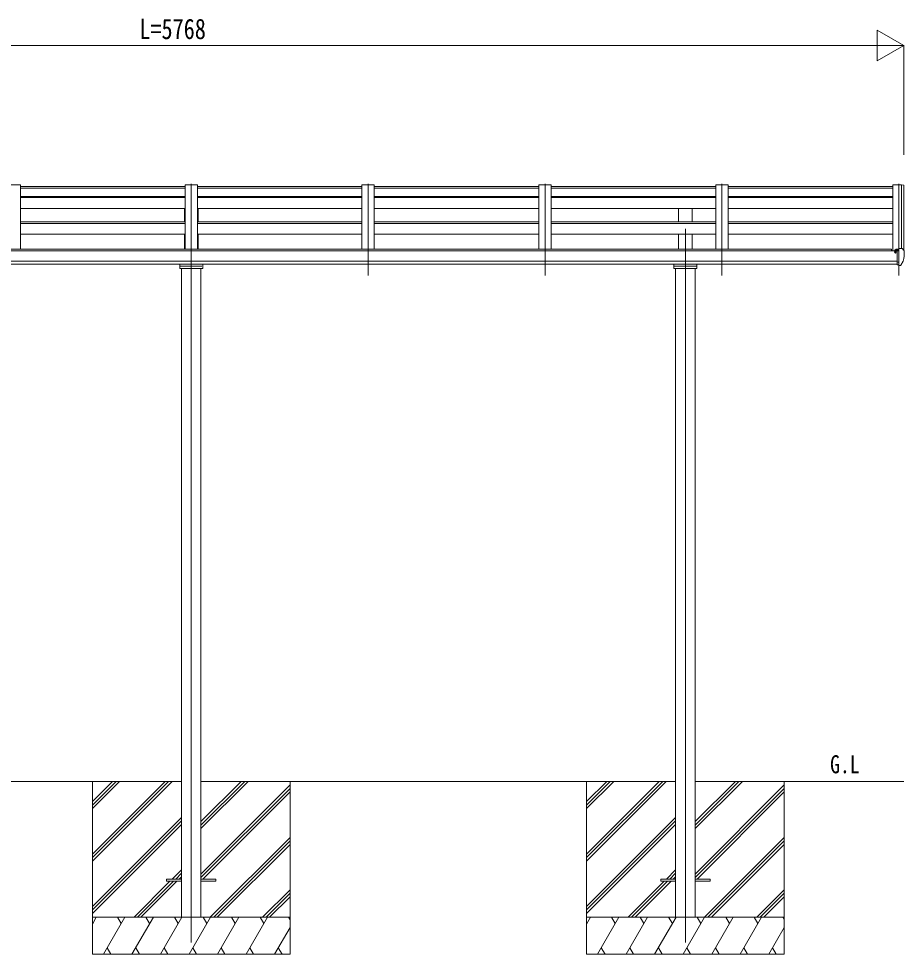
# Model space of a CAD drawing. Units: millimetres, scale not verified. Extents: x -10512 to 10512, y -7425 to 7425.
# Drawn here: x -1184 to 2401, y -3896 to -109 of the extents above; entities that cross this region are included whole.
import ezdxf
from ezdxf.enums import TextEntityAlignment as Align

# ---------------------------------------------------------------- set-up
doc = ezdxf.new("R2010")
doc.units = ezdxf.units.MM
doc.header["$LTSCALE"] = 30
doc.layers.add('0-2_USER1', color=92, linetype='Continuous')
for name, color, linetype, lineweight in [('0-3_YKK_12', 40, 'Continuous', 18), ('0-4_YKK_13', 120, 'Continuous', 18), ('0-5_YKK_A1', 120, 'Continuous', 18), ('0-6_YKK_D', 200, 'Continuous', 18)]:
    doc.layers.add(name, color=color, linetype=linetype, lineweight=lineweight)
doc.styles.add('ＭＳ ゴシック', font='')
doc.styles.get('ＭＳ ゴシック').set_extended_font_data('MS Gothic')

msp = doc.modelspace()

# ---------------------------------------------------------------- linework, layer by layer
at = {"layer": '0-3_YKK_12'}
for p, q in [((-485.5, -1148.73), (-485.5, -777.91)), ((230.5, -1148.73), (230.5, -777.91)), ((946.5, -1148.73), (946.5, -777.91)), ((1662.5, -1148.73), (1662.5, -777.91)), ((2378.5, -1148.73), (2378.5, -777.91)), ((-485.5, -959.39), (-485.5, -3848.29)), ((1514.5, -959.39), (1514.5, -3848.29))]:
    msp.add_line(p, q, dxfattribs=at)
at = {"layer": '0-4_YKK_13'}
for p, q in [((-510.5, -788.14), (-1176.5, -788.14)), ((205.5, -788.14), (-460.5, -788.14)), ((921.5, -788.14), (255.5, -788.14)), ((1637.5, -788.14), (971.5, -788.14)), ((2353.5, -788.14), (1687.5, -788.14)), ((2362, -1045.71), (2362, -1048.71)), ((2377, -1044.55), (2363, -1044.61)), ((2366.5, -1044.59), (2366.5, -1042.69)), ((2367, -1054.78), (2366.7, -1054.78)), ((2367.53, -1054.78), (2367, -1054.78)), ((2367.32, -1042.28), (2377, -1041.56)), ((2372, -1049.6), (2378.5, -1049.2)), ((2377, -1040.78), (2378.5, -1040.78)), ((2377, -1040.78), (2377, -1046.95)), ((2378.5, -1108.36), (2378.5, -1039.86)), ((2393.59, -1040.43), (2397.66, -1046.24)), ((2400.5, -1049.23), (2400.5, -1049.86)), ((2386.12, -1106.55), (2395.87, -1091.17)), ((-529, -1110.54), (-442, -1110.54)), ((1471, -1110.54), (1558, -1110.54)), ((2372, -1105.17), (2377.5, -1105.17)), ((2378, -1106.17), (2377.5, -1105.17)), ((2378.5, -1106.17), (2378, -1106.17)), ((2380, -1108.27), (2378.5, -1108.36)), ((2380, -1108.27), (2383.71, -1108.04)), ((-585.5, -3591.39), (-585.5, -3600.39)), ((-585.5, -3591.39), (-525, -3591.39)), ((-446, -3591.39), (-385.5, -3591.39)), ((-385.5, -3591.39), (-385.5, -3600.39)), ((1414.5, -3591.39), (1414.5, -3600.39)), ((1414.5, -3591.39), (1475, -3591.39)), ((1554, -3591.39), (1614.5, -3591.39)), ((1614.5, -3591.39), (1614.5, -3600.39)), ((-585.5, -3600.39), (-525, -3600.39)), ((-446, -3600.39), (-385.5, -3600.39)), ((1414.5, -3600.39), (1475, -3600.39)), ((1554, -3600.39), (1614.5, -3600.39))]:
    msp.add_line(p, q, dxfattribs=at)
for points in [[(2362, -1053.16), (2362, -1054.78), (2361.53, -1054.78)], [(2366.7, -1053.59), (2366.7, -1054.78), (2362, -1054.78)], [(2367.32, -1042.28), (2367.16, -1042.3), (2367, -1042.33), (2366.86, -1042.37), (2366.73, -1042.42), (2366.63, -1042.48), (2366.56, -1042.55), (2366.51, -1042.62), (2366.5, -1042.69)], [(2372, -1105.17), (2372, -1046.95), (2377, -1046.95)], [(2378.5, -1039.86), (2390.5, -1039.86), (2392.83, -1040.01)], [(2378.5, -1094.47), (2375.34, -1094.07), (2372, -1093.64)], [(-439, -1102.1), (-439, -1119.79), (-532, -1119.79), (-532, -1102.1)], [(1561, -1102.13), (1561, -1119.79), (1468, -1119.79), (1468, -1102.13)]]:
    msp.add_lwpolyline(points, dxfattribs=at)
for centre, radius, start, end in [((2364.5, -1054.78), 2.5, 28.35764, 180), ((2364.5, -1054.78), 2.5, 0, 28.35764), ((2392.77, -1041), 1, 35, 86.5), ((2208.01, -1049.86), 192.49, 347.8767, 359.9992), ((2397.5, -1049.23), 3, 0, 87), ((2393.27, -1089.67), 3, 330, 348.16652), ((2383.52, -1105.05), 3, 273.5, 330)]:
    msp.add_arc(centre, radius, start, end, dxfattribs=at)
msp.add_ellipse((2363, -1045.71), major_axis=(0.02, 1.1), ratio=0.906239, start_param=0.0206394, end_param=1.5914357, dxfattribs=at)
at = {"layer": '0-5_YKK_A1'}
for p, q in [((-1226.5, -782.06), (-1176.5, -782.06)), ((-1176.5, -782.06), (-1176.5, -1042.3)), ((-1176.5, -795.06), (-510.5, -795.06)), ((-510.5, -782.06), (-510.5, -1042.3)), ((-510.5, -782.06), (-460.5, -782.06)), ((-460.5, -782.06), (-460.5, -1042.3)), ((-460.5, -795.06), (205.5, -795.06)), ((205.5, -782.06), (205.5, -1042.3)), ((205.5, -782.06), (255.5, -782.06)), ((255.5, -782.06), (255.5, -1042.3)), ((255.5, -795.06), (921.5, -795.06)), ((921.5, -782.06), (921.5, -1042.3)), ((921.5, -782.06), (971.5, -782.06)), ((971.5, -782.06), (971.5, -1042.3)), ((971.5, -795.06), (1637.5, -795.06)), ((1637.5, -782.06), (1637.5, -1042.3)), ((1637.5, -782.06), (1687.5, -782.06)), ((1687.5, -782.06), (1687.5, -1042.3)), ((1687.5, -795.06), (2353.5, -795.06)), ((2353.5, -782.06), (2353.5, -1048.71)), ((2389.42, -782.26), (2388.8, -783.88)), ((2389.5, -782.15), (2389.5, -1039.86)), ((2397.55, -782.48), (2389.72, -782.07)), ((2398.49, -783.35), (2398.5, -1046.41)), ((-1176.5, -829.5), (-510.5, -829.5)), ((-460.5, -829.5), (205.5, -829.5)), ((255.5, -829.5), (921.5, -829.5)), ((971.5, -829.5), (1637.5, -829.5)), ((1687.5, -829.5), (2353.5, -829.5)), ((-1176.5, -833.59), (-510.5, -833.59)), ((-460.5, -833.59), (205.5, -833.59)), ((255.5, -833.59), (921.5, -833.59)), ((971.5, -833.59), (1637.5, -833.59)), ((1687.5, -833.59), (2353.5, -833.59)), ((-1176.5, -878.01), (-510.5, -878.01)), ((-513, -931.34), (-513, -878.01)), ((-460.5, -878.01), (205.5, -878.01)), ((-458, -931.34), (-458, -878.01)), ((255.5, -878.01), (921.5, -878.01)), ((971.5, -878.01), (1637.5, -878.01)), ((1487, -931.34), (1487, -878.01)), ((1542, -931.34), (1542, -878.01)), ((1687.5, -878.01), (2353.5, -878.01)), ((-1176.5, -931.34), (-510.5, -931.34)), ((-1176.5, -938.14), (-510.5, -938.14)), ((-460.5, -931.34), (205.5, -931.34)), ((-460.5, -938.14), (205.5, -938.14)), ((255.5, -931.34), (921.5, -931.34)), ((255.5, -938.14), (921.5, -938.14)), ((971.5, -931.34), (1637.5, -931.34)), ((971.5, -938.14), (1637.5, -938.14)), ((1687.5, -931.34), (2353.5, -931.34)), ((1687.5, -938.14), (2353.5, -938.14)), ((-1176.5, -981.69), (-510.5, -981.69)), ((-513, -1042.3), (-513, -981.69)), ((-460.5, -981.69), (205.5, -981.69)), ((-458, -1042.3), (-458, -981.69)), ((255.5, -981.69), (921.5, -981.69)), ((971.5, -981.69), (1637.5, -981.69)), ((1487, -1042.3), (1487, -981.69)), ((1542, -1042.3), (1542, -981.69)), ((1687.5, -981.69), (2353.5, -981.69)), ((2372, -1048.71), (-3343, -1048.71)), ((2348.5, -1042.3), (-3319.5, -1042.3)), ((2348.5, -1048.71), (2348.5, -1042.3)), ((-3343, -1090.22), (2372, -1090.22)), ((2372, -1102.14), (-3343, -1102.06)), ((-525, -1119.79), (-525, -3745.89)), ((-446, -1119.79), (-446, -3745.89)), ((1475, -1119.79), (1475, -3745.89)), ((1554, -1119.79), (1554, -3745.89)), ((-2446, -3195.89), (-525, -3195.89)), ((-885.5, -3195.89), (-885.5, -3895.89)), ((-885.5, -3490.07), (-591.32, -3195.89)), ((-885.5, -3504.21), (-577.18, -3195.89)), ((-885.5, -3518.35), (-563.04, -3195.89)), ((-885.5, -3306.22), (-775.17, -3195.89)), ((-885.5, -3292.08), (-789.31, -3195.89)), ((-885.5, -3277.94), (-803.45, -3195.89)), ((-446, -3195.89), (1475, -3195.89)), ((-446, -3387.22), (-254.67, -3195.89)), ((-446, -3373.08), (-268.81, -3195.89)), ((-446, -3358.93), (-282.95, -3195.89)), ((-446, -3571.07), (-85.5, -3210.57)), ((-85.5, -3195.89), (-85.5, -3895.89)), ((1114.5, -3195.89), (1114.5, -3895.89)), ((1114.5, -3490.07), (1408.68, -3195.89)), ((1114.5, -3504.21), (1422.82, -3195.89)), ((1114.5, -3518.35), (1436.96, -3195.89)), ((1114.5, -3306.22), (1224.83, -3195.89)), ((1114.5, -3292.08), (1210.69, -3195.89)), ((1114.5, -3277.94), (1196.55, -3195.89)), ((1554, -3195.89), (2398.5, -3195.89)), ((1554, -3387.22), (1745.33, -3195.89)), ((1554, -3373.08), (1731.19, -3195.89)), ((1554, -3358.93), (1717.05, -3195.89)), ((1554, -3571.07), (1914.5, -3210.57)), ((1914.5, -3195.89), (1914.5, -3895.89)), ((-446, -3585.21), (-85.5, -3224.71)), ((-438.04, -3591.39), (-85.5, -3238.85)), ((1554, -3585.21), (1914.5, -3224.71)), ((1561.96, -3591.39), (1914.5, -3238.85)), ((-885.5, -3702.2), (-525, -3341.7)), ((-885.5, -3716.34), (-525, -3355.84)), ((-885.5, -3730.48), (-525, -3369.98)), ((1114.5, -3702.2), (1475, -3341.7)), ((1114.5, -3716.34), (1475, -3355.84)), ((1114.5, -3730.48), (1475, -3369.98)), ((-408.69, -3745.89), (-85.5, -3422.7)), ((-394.55, -3745.89), (-85.5, -3436.84)), ((1591.31, -3745.89), (1914.5, -3422.7)), ((1605.45, -3745.89), (1914.5, -3436.84)), ((-380.41, -3745.89), (-85.5, -3450.98)), ((1619.59, -3745.89), (1914.5, -3450.98)), ((-562.56, -3591.39), (-525, -3553.83)), ((1437.44, -3591.39), (1475, -3553.83)), ((-548.42, -3591.39), (-525, -3567.97)), ((-534.28, -3591.39), (-525, -3582.12)), ((1451.58, -3591.39), (1475, -3567.97)), ((1465.72, -3591.39), (1475, -3582.12)), ((-717.06, -3745.89), (-571.56, -3600.39)), ((-702.92, -3745.89), (-557.42, -3600.39)), ((-688.78, -3745.89), (-543.28, -3600.39)), ((-196.56, -3745.89), (-85.5, -3634.83)), ((1282.94, -3745.89), (1428.44, -3600.39)), ((1297.08, -3745.89), (1442.58, -3600.39)), ((1311.22, -3745.89), (1456.72, -3600.39)), ((1803.44, -3745.89), (1914.5, -3634.83)), ((-182.42, -3745.89), (-85.5, -3648.97)), ((-168.28, -3745.89), (-85.5, -3663.12)), ((1817.58, -3745.89), (1914.5, -3648.97)), ((1831.72, -3745.89), (1914.5, -3663.12)), ((-85.5, -3745.89), (-885.5, -3745.89)), ((-885.5, -3773.39), (-869.62, -3745.89)), ((-840.76, -3895.89), (-754.15, -3745.89)), ((-769.15, -3771.87), (-784.15, -3745.89)), ((-725.28, -3895.89), (-638.68, -3745.89)), ((-653.68, -3771.87), (-668.69, -3745.89)), ((-609.82, -3895.89), (-523.21, -3745.89)), ((-538.21, -3771.87), (-553.21, -3745.89)), ((-494.34, -3895.89), (-407.74, -3745.89)), ((-422.74, -3771.87), (-437.74, -3745.89)), ((-378.87, -3895.89), (-292.27, -3745.89)), ((-307.27, -3771.87), (-322.27, -3745.89)), ((-263.4, -3895.89), (-176.8, -3745.89)), ((-206.8, -3745.89), (-191.8, -3771.87)), ((-91.33, -3745.89), (-85.5, -3755.99)), ((1914.5, -3745.89), (1114.5, -3745.89)), ((1114.5, -3773.39), (1130.38, -3745.89)), ((1159.24, -3895.89), (1245.85, -3745.89)), ((1230.85, -3771.87), (1215.85, -3745.89)), ((1274.72, -3895.89), (1361.32, -3745.89)), ((1346.32, -3771.87), (1331.31, -3745.89)), ((1390.18, -3895.89), (1476.79, -3745.89)), ((1461.79, -3771.87), (1446.79, -3745.89)), ((1505.66, -3895.89), (1592.26, -3745.89)), ((1577.26, -3771.87), (1562.26, -3745.89)), ((1621.13, -3895.89), (1707.73, -3745.89)), ((1692.73, -3771.87), (1677.73, -3745.89)), ((1736.6, -3895.89), (1823.2, -3745.89)), ((1793.2, -3745.89), (1808.2, -3771.87)), ((1908.67, -3745.89), (1914.5, -3755.99)), ((-147.93, -3895.89), (-85.5, -3787.75)), ((1852.07, -3895.89), (1914.5, -3787.75)), ((-885.5, -3895.89), (-85.5, -3895.89)), ((-825.76, -3869.91), (-810.76, -3895.89)), ((-710.29, -3869.91), (-695.29, -3895.89)), ((-594.82, -3869.91), (-579.82, -3895.89)), ((-479.35, -3869.91), (-464.35, -3895.89)), ((-363.88, -3869.91), (-348.88, -3895.89)), ((-248.41, -3869.91), (-233.41, -3895.89)), ((-132.94, -3869.91), (-117.94, -3895.89)), ((1114.5, -3895.89), (1914.5, -3895.89)), ((1174.24, -3869.91), (1189.24, -3895.89)), ((1289.71, -3869.91), (1304.71, -3895.89)), ((1405.18, -3869.91), (1420.18, -3895.89)), ((1520.65, -3869.91), (1535.65, -3895.89)), ((1636.12, -3869.91), (1651.12, -3895.89)), ((1751.59, -3869.91), (1766.59, -3895.89)), ((1867.06, -3869.91), (1882.06, -3895.89))]:
    msp.add_line(p, q, dxfattribs=at)
msp.add_lwpolyline([(2388.8, -1039.86), (2388.8, -782.06), (2353.5, -782.06)], dxfattribs=at)
msp.add_circle((2364.53, -1054.78), 3, dxfattribs=at)
for centre, radius, start, end in [((2389.7, -782.37), 0.3, 86.98858, 159), ((2397.5, -783.48), 1, 6.67014, 87)]:
    msp.add_arc(centre, radius, start, end, dxfattribs=at)
at = {"layer": '0-6_YKK_D'}
for p, q in [((2398.5, -217.54), (2290.25, -155.04)), ((2290.25, -155.04), (2290.25, -280.04)), ((-3244.5, -217.54), (2273.5, -217.54)), ((2398.5, -217.54), (2181.99, -217.54)), ((2398.5, -217.54), (2290.25, -280.04)), ((2398.5, -660.86), (2398.5, -216.54))]:
    msp.add_line(p, q, dxfattribs=at)

# ---------------------------------------------------------------- texts
at = {"layer": '0-2_USER1', "style": 'ＭＳ ゴシック', "width": 0.8}
msp.add_text('G.L', height=73.31, dxfattribs=at).set_placement((2100.14, -3185.29), align=Align.BOTTOM_LEFT)
at = {"layer": '0-6_YKK_D', "style": 'ＭＳ ゴシック', "width": 0.8}
msp.add_text('L=5768', height=82.48, dxfattribs=at).set_placement((-695.5, -216.54), align=Align.BOTTOM_LEFT)

doc.saveas('drawing.dxf')
